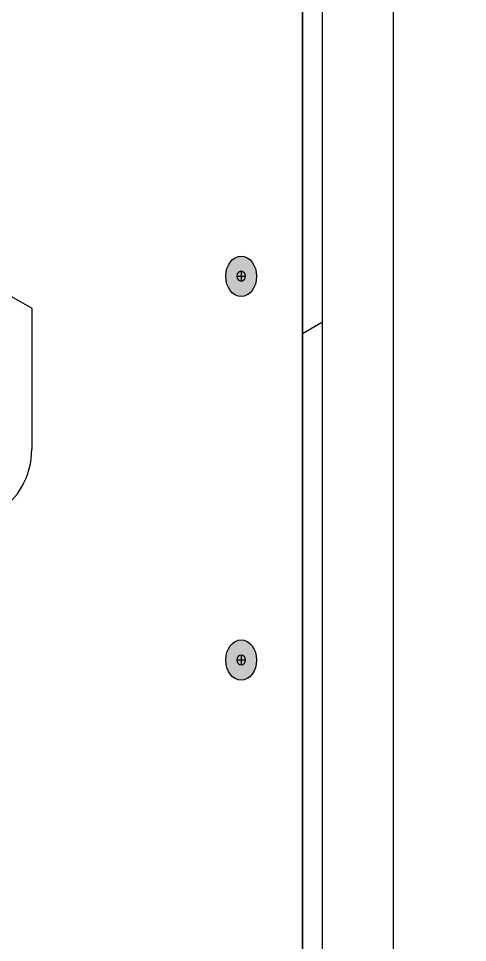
# Model space of a CAD drawing. Header units: inches. Extents: x -20.7 to 76.3, y -55.2 to 19.1.
# Drawn here: x 13.336 to 14.816, y -32.463 to -29.418 of the extents above; entities that cross this region are included whole.
import ezdxf

# ---------------------------------------------------------------- set-up
doc = ezdxf.new("R2010")
doc.units = ezdxf.units.IN
doc.header["$MEASUREMENT"] = 0
doc.layers.add('G-ANNO-TTLB', color=7, linetype='Continuous', lineweight=0)
doc.layers.add('TYVEK', color=7, linetype='Continuous', lineweight=0)

msp = doc.modelspace()

# ---------------------------------------------------------------- hatches: boundary and pattern name
at = {"layer": 'G-ANNO-TTLB', "true_color": 0xff00ff, "transparency": 33554687}
h = msp.add_hatch(color=6, dxfattribs=at)
edge = h.paths.add_edge_path()
edge.add_spline(control_points=[(20.0382, -55.2136), (20.0382, -55.2136), (-20.6495, -55.2136), (-20.6495, -55.2136), (-20.6495, -55.2136), (-20.6495, -21.0886), (-20.6495, -21.0886), (-20.6495, -21.0886), (20.0382, -21.0886), (20.0382, -21.0886), (20.0382, -21.0886), (20.0382, -55.2136), (20.0382, -55.2136)], knot_values=[0, 0, 0, 0, 1, 1, 1, 2, 2, 2, 3, 3, 3, 4, 4, 4, 4], degree=3, periodic=0)
edge = h.paths.add_edge_path()
edge.add_spline(control_points=[(-20.5245, -21.2136), (-20.5245, -21.2136), (-20.5245, -55.0886), (-20.5245, -55.0886), (-20.5245, -55.0886), (19.9132, -55.0886), (19.9132, -55.0886), (19.9132, -55.0886), (19.9132, -21.2136), (19.9132, -21.2136), (19.9132, -21.2136), (-20.5245, -21.2136), (-20.5245, -21.2136)], knot_values=[0, 0, 0, 0, 1, 1, 1, 2, 2, 2, 3, 3, 3, 4, 4, 4, 4], degree=3, periodic=0)
edge.add_line((-20.5245, -21.2136), (-20.5245, -21.2136))
at = {"layer": 'TYVEK', "true_color": 0x003b71, "transparency": 33554687}
h = msp.add_hatch(color=156, dxfattribs=at)
h.dxf.hatch_style = 2
edge = h.paths.add_edge_path()
edge.add_ellipse((14.0701, -30.2676), major_axis=(0, 0.0664), ratio=0.766948, start_angle=0, end_angle=360)
h = msp.add_hatch(color=156, dxfattribs=at)
h.dxf.hatch_style = 2
edge = h.paths.add_edge_path()
edge.add_ellipse((14.0701, -31.5321), major_axis=(0, 0.0664), ratio=0.766948, start_angle=0, end_angle=360)

# ---------------------------------------------------------------- linework, layer by layer
at = {"layer": 'G-ANNO-TTLB'}
for points in [[(20.0382, -55.2136), (20.0382, -55.2136), (-20.6495, -55.2136), (-20.6495, -55.2136), (-20.6495, -55.2136), (-20.6495, -21.0886), (-20.6495, -21.0886), (-20.6495, -21.0886), (20.0382, -21.0886), (20.0382, -21.0886), (20.0382, -21.0886), (20.0382, -55.2136), (20.0382, -55.2136)], [(-20.5245, -21.2136), (-20.5245, -21.2136), (-20.5245, -55.0886), (-20.5245, -55.0886), (-20.5245, -55.0886), (19.9132, -55.0886), (19.9132, -55.0886), (19.9132, -55.0886), (19.9132, -21.2136), (19.9132, -21.2136), (19.9132, -21.2136), (-20.5245, -21.2136), (-20.5245, -21.2136)]]:
    msp.add_open_spline(points, degree=3, knots=[0, 0, 0, 0, 1, 1, 1, 2, 2, 2, 3, 3, 3, 4, 4, 4, 4], dxfattribs=at)
at = {"layer": 'TYVEK', "color": 33, "lineweight": 25, "true_color": 0xcc9966}
msp.add_line((14.5719, -33.2317), (14.5719, -27.336), dxfattribs=at)
at = {"layer": 'TYVEK', "color": 2, "lineweight": 25, "true_color": 0xffff00}
for p, q in [((14.3385, -33.3667), (14.3385, -27.471)), ((14.3385, -30.4189), (14.2717, -30.4575))]:
    msp.add_line(p, q, dxfattribs=at)
at = {"layer": 'TYVEK', "color": 18, "lineweight": 25, "true_color": 0x000000}
msp.add_line((14.2717, -27.5097), (14.2717, -33.4054), dxfattribs=at)
at = {"layer": 'TYVEK', "color": 252, "lineweight": 25, "true_color": 0x848484}
for p, q in [((14.2717, -33.4054), (14.2717, -28.3123)), ((14.0701, -30.25), (14.0701, -30.2843)), ((14.0565, -30.2671), (14.0836, -30.2671)), ((14.0701, -31.5146), (14.0701, -31.5489)), ((14.0565, -31.5317), (14.0836, -31.5317))]:
    msp.add_line(p, q, dxfattribs=at)
at = {"layer": 'TYVEK', "color": 4, "lineweight": 25, "true_color": 0x00ffff}
for p, q in [((13.0176, -30.1649), (13.3804, -30.3727)), ((13.3804, -30.3727), (13.3804, -30.837))]:
    msp.add_line(p, q, dxfattribs=at)
at = {"layer": 'TYVEK', "color": 18, "lineweight": 25, "true_color": 0x000000}
for centre in [(14.0701, -30.2676), (14.0701, -31.5321)]:
    msp.add_ellipse(centre, major_axis=(0, 0.0664), ratio=0.766948, dxfattribs=at)
at = {"layer": 'TYVEK', "color": 252, "lineweight": 25, "true_color": 0x848484}
for centre in [(14.0701, -30.2671), (14.0701, -31.5317)]:
    msp.add_ellipse(centre, major_axis=(0, 0.0171), ratio=0.788846, dxfattribs=at)
at = {"layer": 'TYVEK', "color": 4, "lineweight": 25, "true_color": 0x00ffff}
msp.add_open_spline([(13.0051, -31.0535), (13.1247, -31.1227), (13.2777, -31.0818), (13.3468, -30.9623), (13.3688, -30.9242), (13.3804, -30.881), (13.3804, -30.837)], degree=3, knots=[0, 0, 0, 0, 1, 1, 1, 2, 2, 2, 2], dxfattribs=at)

doc.saveas('drawing.dxf')
